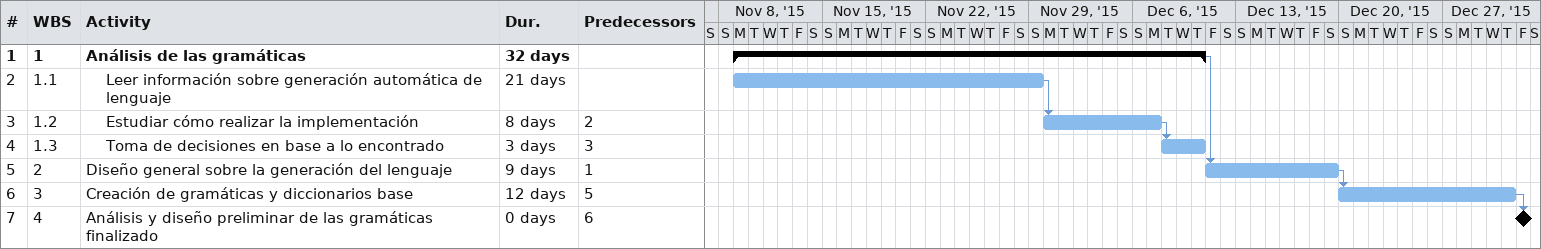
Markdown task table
| ID | WBS | Task | Duration | Start | Finish | Predecessors |
|---|---|---|---|---|---|---|
| 1 | 1 | **Análisis de las gramáticas** | 32d | 2015-11-09 | 2015-12-10 |  |
| 2 | 1.1 | Leer información sobre generación automática de lenguaje | 21d | 2015-11-09 | 2015-11-29 |  |
| 3 | 1.2 | Estudiar cómo realizar la implementación | 8d | 2015-11-30 | 2015-12-07 | 2 |
| 4 | 1.3 | Toma de decisiones en base a lo encontrado | 3d | 2015-12-08 | 2015-12-10 | 3 |
| 5 | 2 | Diseño general sobre la generación del lenguaje | 9d | 2015-12-11 | 2015-12-19 | 1 |
| 6 | 3 | Creación de gramáticas y diccionarios base | 12d | 2015-12-20 | 2015-12-31 | 5 |
| 7 | 4 | Análisis y diseño preliminar de las gramáticas finalizado | 0d | 2016-01-01 | 2016-01-01 | 6 |
